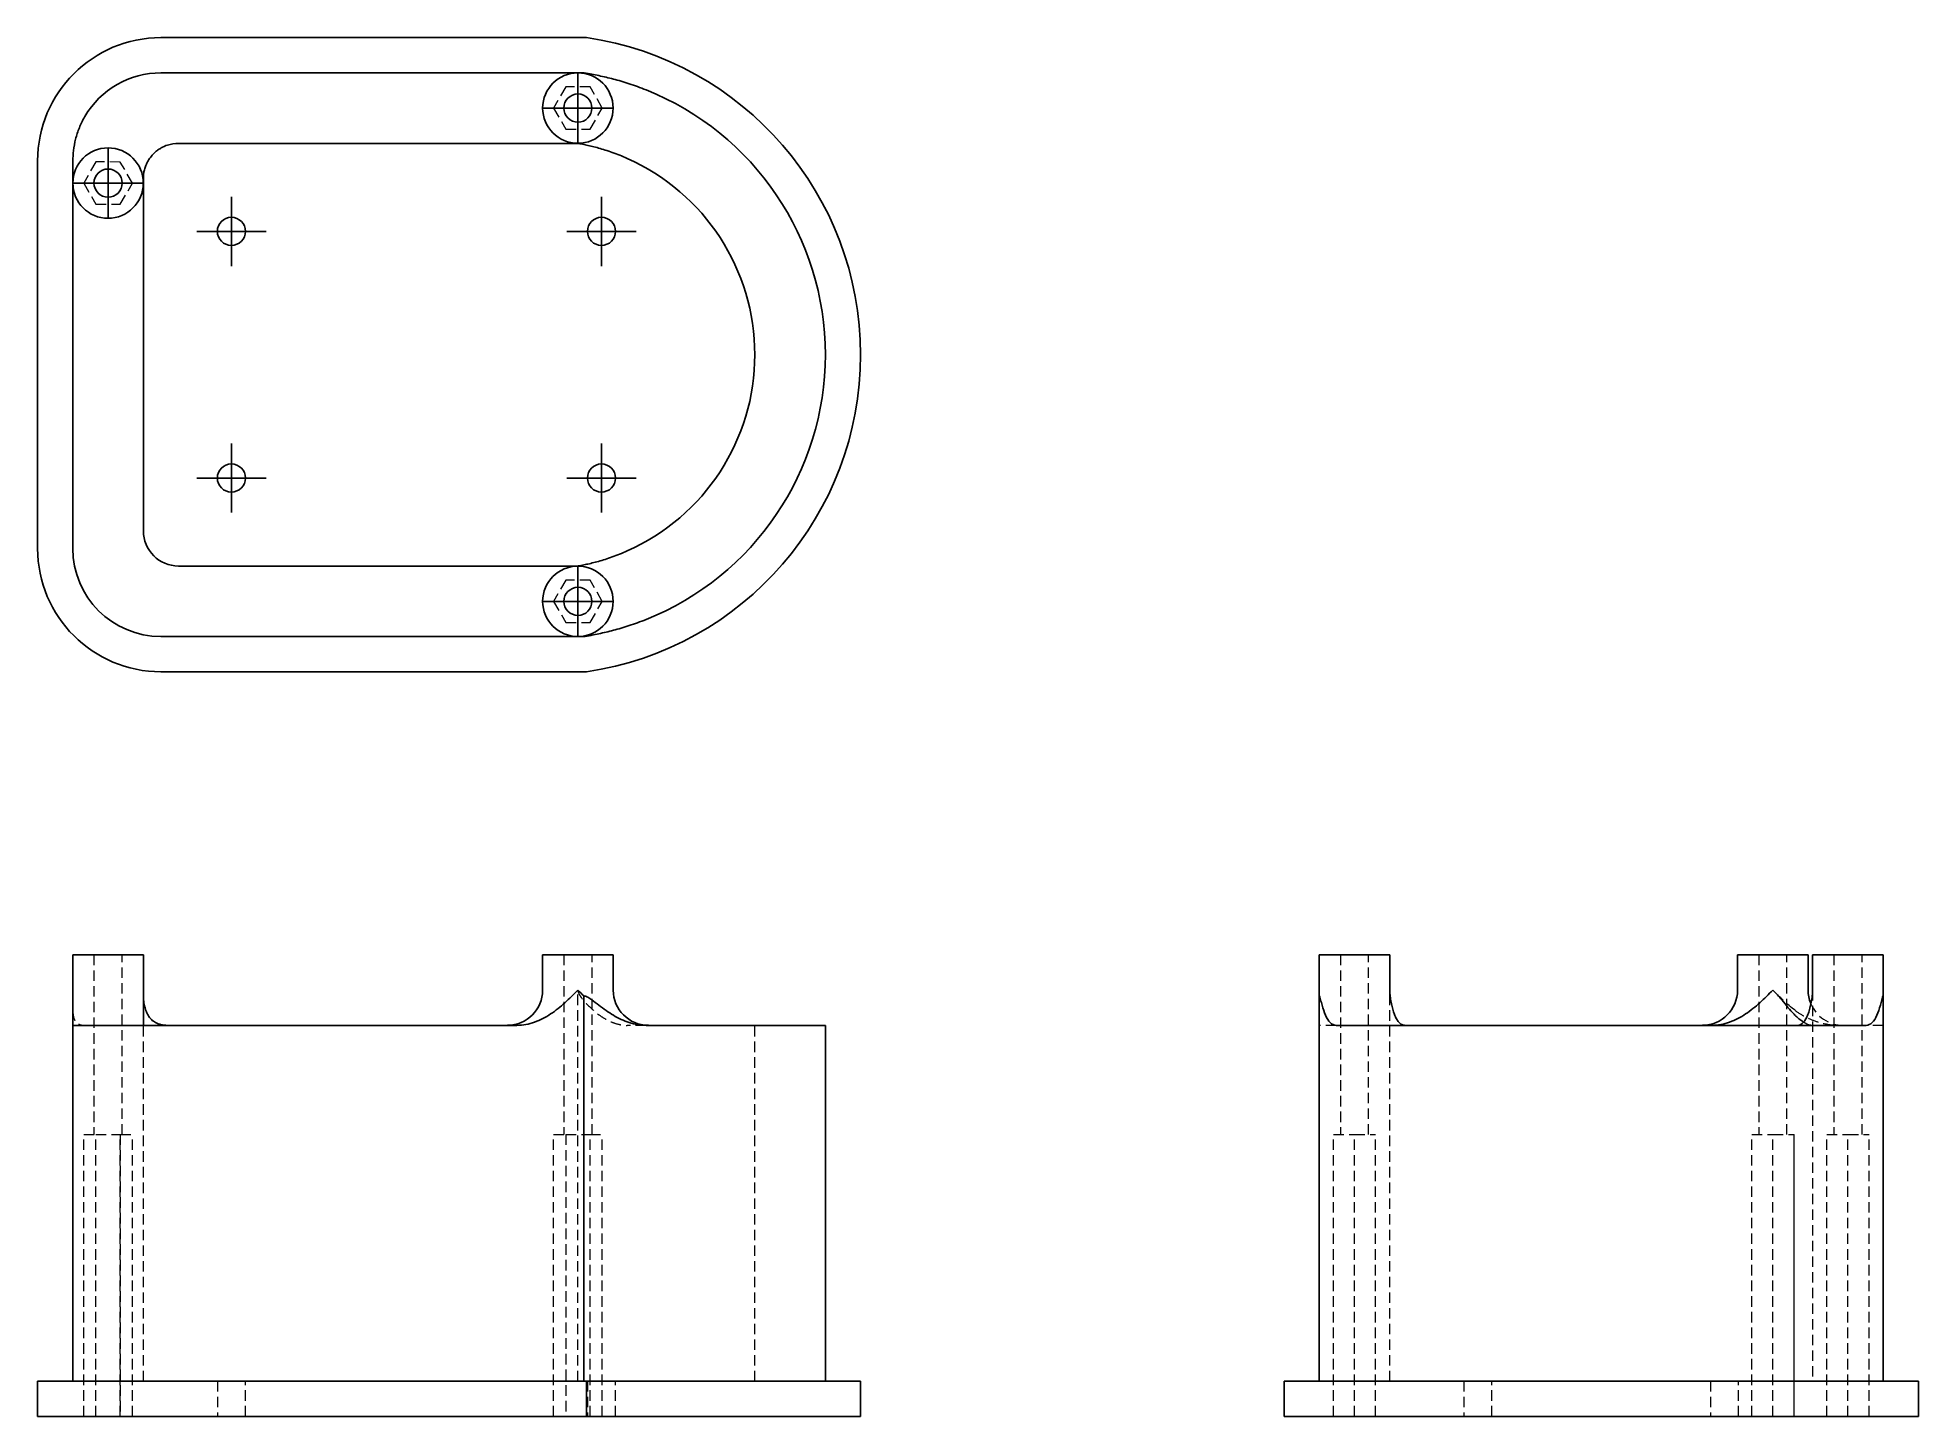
# Model space of a CAD drawing. Header units: millimetres. Extents: x 33 to 262, y 29 to 197.
import ezdxf

# ---------------------------------------------------------------- set-up
doc = ezdxf.new("R2010")
doc.units = ezdxf.units.MM
doc.linetypes.add('HIDDEN', pattern=[1.905, 1.27, -0.635])
doc.layers.add('10', color=7, linetype='Continuous')

# ---------------------------------------------------------------- blocks, each defined once
blk = doc.blocks.new('SW_CENTERMARKSYMBOL_0')
at = {"layer": '10', "color": 0}
for p, q in [((0, 2.5), (0, 4.21)), ((0, 0), (0, 2.5)), ((-2.5, 0), (-4.21, 0)), ((0, 0), (-2.5, 0)), ((0, 0), (0, -2.5)), ((0, 0), (2.5, 0)), ((2.5, 0), (4.21, 0)), ((0, -2.5), (0, -4.21))]:
    blk.add_line(p, q, dxfattribs=at)
blk = doc.blocks.new('SW_CENTERMARKSYMBOL_1')
at = {"layer": '10', "color": 0}
for p, q in [((0, 2.5), (0, 4.21)), ((0, 0), (0, 2.5)), ((-2.5, 0), (-4.21, 0)), ((0, 0), (-2.5, 0)), ((0, 0), (0, -2.5)), ((0, 0), (2.5, 0)), ((2.5, 0), (4.21, 0)), ((0, -2.5), (0, -4.21))]:
    blk.add_line(p, q, dxfattribs=at)
blk = doc.blocks.new('SW_CENTERMARKSYMBOL_2')
at = {"layer": '10', "color": 0}
for p, q in [((0, 2.5), (0, 4.21)), ((0, 0), (0, 2.5)), ((-2.5, 0), (-4.21, 0)), ((0, 0), (-2.5, 0)), ((0, 0), (0, -2.5)), ((0, 0), (2.5, 0)), ((2.5, 0), (4.21, 0)), ((0, -2.5), (0, -4.21))]:
    blk.add_line(p, q, dxfattribs=at)
blk = doc.blocks.new('SW_CENTERMARKSYMBOL_3')
at = {"layer": '10', "color": 0}
for p, q in [((0, 2.5), (0, 4.21)), ((0, 0), (0, 2.5)), ((-2.5, 0), (-4.21, 0)), ((0, 0), (-2.5, 0)), ((0, 0), (0, -2.5)), ((0, 0), (2.5, 0)), ((2.5, 0), (4.21, 0)), ((0, -2.5), (0, -4.21))]:
    blk.add_line(p, q, dxfattribs=at)
blk = doc.blocks.new('SW_CENTERMARKSYMBOL_4')
at = {"layer": '10', "color": 0}
for p, q in [((0, 2.5), (0, 4.21)), ((0, 0), (0, 2.5)), ((-2.5, 0), (-4.21, 0)), ((0, 0), (-2.5, 0)), ((0, 0), (0, -2.5)), ((0, 0), (2.5, 0)), ((2.5, 0), (4.21, 0)), ((0, -2.5), (0, -4.21))]:
    blk.add_line(p, q, dxfattribs=at)
blk = doc.blocks.new('SW_CENTERMARKSYMBOL_5')
at = {"layer": '10', "color": 0}
for p, q in [((0, 2.5), (0, 4.21)), ((0, 0), (0, 2.5)), ((-2.5, 0), (-4.21, 0)), ((0, 0), (-2.5, 0)), ((0, 0), (0, -2.5)), ((0, 0), (2.5, 0)), ((2.5, 0), (4.21, 0)), ((0, -2.5), (0, -4.21))]:
    blk.add_line(p, q, dxfattribs=at)
blk = doc.blocks.new('SW_CENTERMARKSYMBOL_6')
at = {"layer": '10', "color": 0}
for p, q in [((0, 2.5), (0, 4.21)), ((0, 0), (0, 2.5)), ((-2.5, 0), (-4.21, 0)), ((0, 0), (-2.5, 0)), ((0, 0), (0, -2.5)), ((0, 0), (2.5, 0)), ((2.5, 0), (4.21, 0)), ((0, -2.5), (0, -4.21))]:
    blk.add_line(p, q, dxfattribs=at)

msp = doc.modelspace()

# ---------------------------------------------------------------- linework, layer by layer
at = {"color": 7, "linetype": 'Continuous', "lineweight": 25}
for p, q in [((47.99, 196.54), (99.68, 196.54)), ((91.24, 192.26), (47.99, 192.26)), ((50.13, 183.69), (91.24, 183.69)), ((33, 134.45), (33, 181.55)), ((37.28, 171.44), (37.28, 134.45)), ((45.85, 136.59), (45.85, 171.44)), ((91.24, 132.31), (50.13, 132.31)), ((47.99, 123.74), (91.24, 123.74)), ((99.68, 119.46), (47.99, 119.46)), ((37.28, 85.05), (37.28, 80.77)), ((37.28, 85.05), (45.85, 85.05)), ((45.85, 80.77), (45.85, 85.05)), ((94.37, 85.05), (94.37, 80.77)), ((94.37, 85.05), (102.94, 85.05)), ((102.94, 80.77), (102.94, 85.05)), ((188.74, 85.05), (188.74, 80.77)), ((188.74, 85.05), (197.31, 85.05)), ((197.31, 80.77), (197.31, 85.05)), ((239.57, 85.05), (239.57, 80.77)), ((239.57, 85.05), (248.14, 85.05)), ((248.14, 80.77), (248.14, 85.05)), ((248.69, 85.05), (248.69, 80.77)), ((248.69, 85.05), (257.26, 85.05)), ((257.26, 80.77), (257.26, 85.05)), ((99.36, 80.07), (99.36, 33.23)), ((188.74, 80.07), (188.74, 33.23)), ((257.26, 33.23), (257.26, 80.07)), ((37.28, 33.23), (37.28, 76.48)), ((37.28, 76.48), (47.99, 76.48)), ((47.99, 76.48), (91.24, 76.48)), ((106.93, 76.48), (128.72, 76.48)), ((128.72, 33.23), (128.72, 76.48)), ((190.81, 76.48), (255.19, 76.48)), ((33, 33.23), (33, 28.95)), ((47.99, 33.23), (33, 33.23)), ((99.68, 33.23), (47.99, 33.23)), ((99.68, 33.23), (99.68, 28.95)), ((133, 33.23), (99.68, 33.23)), ((133, 28.95), (133, 33.23)), ((184.46, 33.23), (184.46, 28.95)), ((261.54, 33.23), (184.46, 33.23)), ((261.54, 33.23), (261.54, 28.95)), ((47.99, 28.95), (33, 28.95)), ((99.68, 28.95), (47.99, 28.95)), ((133, 28.95), (99.68, 28.95)), ((261.54, 28.95), (184.46, 28.95))]:
    msp.add_line(p, q, dxfattribs=at)
at = {"color": 7, "linetype": 'HIDDEN', "lineweight": 18}
for p, q in [((97.17, 190.55), (95.69, 187.98)), ((100.14, 190.55), (97.17, 190.55)), ((101.62, 187.98), (100.14, 190.55)), ((95.69, 187.98), (97.17, 185.41)), ((100.14, 185.41), (101.62, 187.98)), ((97.17, 185.41), (100.14, 185.41)), ((40.08, 181.43), (38.6, 178.86)), ((43.05, 181.42), (40.08, 181.43)), ((44.53, 178.85), (43.05, 181.42)), ((38.6, 178.86), (40.08, 176.29)), ((43.04, 176.29), (44.53, 178.85)), ((40.08, 176.29), (43.04, 176.29)), ((97.17, 130.59), (95.69, 128.02)), ((100.14, 130.59), (97.17, 130.59)), ((101.62, 128.02), (100.14, 130.59)), ((95.69, 128.02), (97.17, 125.45)), ((100.14, 125.45), (101.62, 128.02)), ((97.17, 125.45), (100.14, 125.45)), ((39.85, 85.05), (39.85, 63.21)), ((43.28, 63.21), (43.28, 85.05)), ((96.94, 85.05), (96.94, 63.21)), ((100.37, 63.21), (100.37, 85.05)), ((191.31, 85.05), (191.31, 63.21)), ((194.74, 63.21), (194.74, 85.05)), ((242.14, 85.05), (242.14, 63.21)), ((245.57, 63.21), (245.57, 85.05)), ((251.26, 85.05), (251.26, 63.21)), ((254.69, 63.21), (254.69, 85.05)), ((98.65, 33.23), (98.65, 80.77)), ((197.31, 33.23), (197.31, 80.77)), ((248.69, 80.77), (248.69, 33.23)), ((45.85, 33.23), (45.85, 76.48)), ((106.93, 76.48), (104.64, 76.48)), ((120.15, 33.23), (120.15, 76.48)), ((190.81, 76.48), (188.74, 76.48)), ((257.26, 76.48), (255.19, 76.48)), ((38.6, 63.21), (40.08, 63.21)), ((38.6, 28.95), (38.6, 63.21)), ((40.08, 63.21), (43.04, 63.21)), ((40.08, 28.95), (40.08, 63.21)), ((40.08, 28.95), (40.08, 63.21)), ((43.04, 28.95), (43.04, 63.21)), ((43.04, 63.21), (44.53, 63.21)), ((43.05, 63.21), (43.05, 28.95)), ((44.53, 28.95), (44.53, 63.21)), ((95.69, 63.21), (97.17, 63.21)), ((95.69, 28.95), (95.69, 63.21)), ((97.17, 63.21), (100.14, 63.21)), ((97.17, 63.21), (97.17, 28.95)), ((100.14, 63.21), (101.62, 63.21)), ((100.14, 28.95), (100.14, 63.21)), ((101.62, 28.95), (101.62, 63.21)), ((190.45, 63.21), (193.02, 63.21)), ((190.45, 28.95), (190.45, 63.21)), ((193.02, 63.21), (195.59, 63.21)), ((193.02, 28.95), (193.02, 63.21)), ((195.59, 28.95), (195.59, 63.21)), ((241.29, 63.21), (243.85, 63.21)), ((241.29, 28.95), (241.29, 63.21)), ((241.29, 28.95), (241.29, 63.21)), ((243.85, 63.21), (246.42, 63.21)), ((243.85, 28.95), (243.85, 63.21)), ((243.86, 28.95), (243.86, 63.21)), ((246.42, 63.21), (246.42, 28.95)), ((246.42, 63.21), (246.43, 63.21)), ((246.43, 28.95), (246.43, 63.21)), ((250.41, 63.21), (252.98, 63.21)), ((250.41, 28.95), (250.41, 63.21)), ((252.98, 63.21), (255.55, 63.21)), ((252.98, 28.95), (252.98, 63.21)), ((255.55, 28.95), (255.55, 63.21)), ((54.84, 33.23), (54.84, 28.95)), ((58.27, 28.95), (58.27, 33.23)), ((99.81, 33.23), (99.81, 28.95)), ((103.23, 28.95), (103.23, 33.23)), ((206.3, 33.23), (206.3, 28.95)), ((209.72, 28.95), (209.72, 33.23)), ((236.28, 33.23), (236.28, 28.95)), ((239.7, 28.95), (239.7, 33.23))]:
    msp.add_line(p, q, dxfattribs=at)
at = {"color": 7, "linetype": 'Continuous', "lineweight": 25}
for centre, radius in [((98.65, 187.98), 4.28), ((98.65, 187.98), 1.71), ((41.56, 178.86), 4.28), ((41.56, 178.86), 1.71), ((56.55, 172.99), 1.71), ((101.52, 172.99), 1.71), ((56.55, 143.01), 1.71), ((101.52, 143.01), 1.71), ((98.65, 128.02), 4.28), ((98.65, 128.02), 1.71)]:
    msp.add_circle(centre, radius, dxfattribs=at)
for centre, radius, start, end in [((47.99, 181.55), 14.99, 90, 180), ((94.05, 158), 38.95, 278.3119, 81.6881), ((47.99, 181.55), 10.71, 90, 149.7794), ((94.05, 158), 34.67, 291.806, 68.194), ((50.13, 179.41), 4.28, 90, 108.4007), ((94.05, 158), 26.1, 293.9469, 66.0531), ((50.13, 136.59), 4.28, 180, 270), ((47.99, 134.45), 14.99, 180, 270), ((47.99, 134.45), 10.71, 180, 270), ((90.09, 80.77), 4.28, 270, 0), ((107.22, 80.77), 4.28, 180, 270), ((235.29, 80.77), 4.28, 270, 0), ((252.42, 80.77), 4.28, 180, 202.0026)]:
    msp.add_arc(centre, radius, start, end, dxfattribs=at)
at = {"color": 7, "linetype": 'HIDDEN', "lineweight": 18}
msp.add_arc((252.42, 80.77), 4.28, 202.0026, 270, dxfattribs=at)
at = {"color": 7, "linetype": 'Continuous', "lineweight": 25}
for points, knots in [([(91.24, 192.26), (91.98, 192.26), (92.7, 192.26), (94.09, 192.26), (94.73, 192.26), (95.65, 192.26), (95.95, 192.26), (96.52, 192.26), (96.8, 192.26), (97.34, 192.26), (97.61, 192.26), (98.13, 192.26), (98.39, 192.26), (98.65, 192.26)], [0, 0, 0, 0, 0.25, 0.25, 0.5, 0.5, 0.625, 0.625, 0.75, 0.75, 0.875, 0.875, 1, 1, 1, 1]), ([(106.93, 190.19), (106.24, 190.46), (105.56, 190.71), (104.22, 191.15), (103.58, 191.34), (102.36, 191.66), (101.77, 191.8), (100.91, 191.98), (100.62, 192.04), (100.18, 192.12), (100.03, 192.15), (99.79, 192.19), (99.71, 192.2), (99.54, 192.23), (99.45, 192.24), (99.36, 192.26)], [0, 0, 0, 0, 0.25, 0.25, 0.5, 0.5, 0.75, 0.75, 0.875, 0.875, 0.9375, 0.9375, 0.96875, 0.96875, 1, 1, 1, 1]), ([(37.28, 181.55), (37.28, 181.96), (37.31, 182.38), (37.41, 183.27), (37.5, 183.74), (37.73, 184.66), (37.88, 185.13), (38.26, 186.05), (38.48, 186.5), (38.74, 186.94)], [0, 0, 0, 0, 0.25, 0.25, 0.5, 0.5, 0.75, 0.75, 1, 1, 1, 1]), ([(48.78, 183.48), (48.51, 183.39), (48.25, 183.27), (47.89, 183.06), (47.77, 182.99), (47.55, 182.83), (47.44, 182.75), (47.15, 182.5), (46.97, 182.31), (46.67, 181.94), (46.54, 181.76), (46.32, 181.38), (46.23, 181.2), (46.09, 180.83), (46.03, 180.66), (45.94, 180.3), (45.9, 180.13), (45.87, 179.87), (45.86, 179.78), (45.85, 179.6), (45.85, 179.51), (45.85, 179.41)], [0, 0, 0, 0, 0.125, 0.125, 0.1875, 0.1875, 0.25, 0.25, 0.375, 0.375, 0.5, 0.5, 0.625, 0.625, 0.75, 0.75, 0.875, 0.875, 0.9375, 0.9375, 1, 1, 1, 1]), ([(91.24, 183.69), (91.98, 183.69), (92.7, 183.69), (94.09, 183.69), (94.73, 183.69), (95.65, 183.69), (95.95, 183.69), (96.52, 183.69), (96.8, 183.69), (97.34, 183.69), (97.61, 183.69), (98.13, 183.69), (98.39, 183.69), (98.65, 183.69)], [0, 0, 0, 0, 0.25, 0.25, 0.5, 0.5, 0.625, 0.625, 0.75, 0.75, 0.875, 0.875, 1, 1, 1, 1]), ([(104.64, 181.86), (104.03, 182.13), (103.43, 182.37), (102.54, 182.69), (102.25, 182.78), (101.7, 182.96), (101.43, 183.04), (100.91, 183.19), (100.66, 183.25), (100.17, 183.38), (99.93, 183.43), (99.48, 183.53), (99.26, 183.58), (98.97, 183.64), (98.87, 183.65), (98.75, 183.68), (98.72, 183.68), (98.67, 183.69), (98.65, 183.69), (98.65, 183.69)], [0, 0, 0, 0, 0.25, 0.25, 0.375, 0.375, 0.5, 0.5, 0.625, 0.625, 0.75, 0.75, 0.875, 0.875, 0.9375, 0.9375, 0.96875, 0.96875, 1, 1, 1, 1]), ([(37.28, 171.44), (37.28, 172.18), (37.28, 172.9), (37.28, 174.29), (37.28, 174.94), (37.28, 175.85), (37.28, 176.15), (37.28, 176.72), (37.28, 177), (37.28, 177.55), (37.28, 177.81), (37.28, 178.34), (37.28, 178.6), (37.28, 178.86)], [0, 0, 0, 0, 0.25, 0.25, 0.5, 0.5, 0.625, 0.625, 0.75, 0.75, 0.875, 0.875, 1, 1, 1, 1]), ([(45.85, 171.44), (45.85, 172.18), (45.85, 172.9), (45.85, 174.29), (45.85, 174.94), (45.85, 175.85), (45.85, 176.15), (45.85, 176.72), (45.85, 177), (45.85, 177.55), (45.85, 177.81), (45.85, 178.34), (45.85, 178.6), (45.85, 178.86)], [0, 0, 0, 0, 0.25, 0.25, 0.5, 0.5, 0.625, 0.625, 0.75, 0.75, 0.875, 0.875, 1, 1, 1, 1]), ([(98.65, 132.31), (98.65, 132.31), (98.71, 132.32), (98.87, 132.34), (98.96, 132.36), (99.26, 132.42), (99.48, 132.47), (100.15, 132.62), (100.63, 132.73), (101.41, 132.95), (101.68, 133.04), (102.24, 133.21), (102.53, 133.31), (103.11, 133.52), (103.42, 133.63), (104.03, 133.88), (104.34, 134.01), (104.64, 134.14)], [0, 0, 0, 0, 0.0625, 0.0625, 0.125, 0.125, 0.25, 0.25, 0.5, 0.5, 0.625, 0.625, 0.75, 0.75, 0.875, 0.875, 1, 1, 1, 1]), ([(91.24, 132.31), (91.98, 132.31), (92.7, 132.31), (94.09, 132.31), (94.73, 132.31), (95.65, 132.31), (95.95, 132.31), (96.52, 132.31), (96.8, 132.31), (97.34, 132.31), (97.61, 132.31), (98.13, 132.31), (98.39, 132.31), (98.65, 132.31)], [0, 0, 0, 0, 0.25, 0.25, 0.5, 0.5, 0.625, 0.625, 0.75, 0.75, 0.875, 0.875, 1, 1, 1, 1]), ([(106.93, 125.81), (106.24, 125.54), (105.56, 125.29), (104.22, 124.85), (103.58, 124.66), (102.36, 124.34), (101.77, 124.2), (100.91, 124.02), (100.62, 123.96), (100.18, 123.88), (100.03, 123.85), (99.79, 123.81), (99.71, 123.8), (99.54, 123.77), (99.45, 123.76), (99.36, 123.74)], [0, 0, 0, 0, 0.25, 0.25, 0.5, 0.5, 0.75, 0.75, 0.875, 0.875, 0.9375, 0.9375, 0.96875, 0.96875, 1, 1, 1, 1]), ([(91.24, 123.74), (91.98, 123.74), (92.7, 123.74), (94.09, 123.74), (94.73, 123.74), (95.65, 123.74), (95.95, 123.74), (96.52, 123.74), (96.8, 123.74), (97.34, 123.74), (97.61, 123.74), (98.13, 123.74), (98.39, 123.74), (98.65, 123.74)], [0, 0, 0, 0, 0.25, 0.25, 0.5, 0.5, 0.625, 0.625, 0.75, 0.75, 0.875, 0.875, 1, 1, 1, 1]), ([(37.28, 76.48), (37.28, 76.48), (37.28, 76.63), (37.28, 77.12), (37.28, 77.46), (37.28, 78.07), (37.28, 78.29), (37.28, 78.75), (37.28, 78.99), (37.28, 79.48), (37.28, 79.74), (37.28, 80.25), (37.28, 80.51), (37.28, 80.77)], [0, 0, 0, 0, 0.25, 0.25, 0.5, 0.5, 0.625, 0.625, 0.75, 0.75, 0.875, 0.875, 1, 1, 1, 1]), ([(45.85, 76.48), (45.85, 76.48), (45.85, 76.63), (45.85, 77.12), (45.85, 77.46), (45.85, 78.07), (45.85, 78.29), (45.85, 78.75), (45.85, 78.99), (45.85, 79.48), (45.85, 79.74), (45.85, 80.25), (45.85, 80.51), (45.85, 80.77)], [0, 0, 0, 0, 0.25, 0.25, 0.5, 0.5, 0.625, 0.625, 0.75, 0.75, 0.875, 0.875, 1, 1, 1, 1]), ([(48.78, 76.48), (48.51, 76.48), (48.25, 76.51), (47.89, 76.59), (47.77, 76.63), (47.55, 76.71), (47.44, 76.76), (47.15, 76.92), (46.97, 77.05), (46.67, 77.35), (46.54, 77.52), (46.32, 77.89), (46.23, 78.08), (46.09, 78.49), (46.03, 78.7), (45.94, 79.12), (45.9, 79.34), (45.87, 79.68), (45.86, 79.79), (45.85, 80.01), (45.85, 80.11), (45.85, 80.21)], [0, 0, 0, 0, 0.125, 0.125, 0.1875, 0.1875, 0.25, 0.25, 0.375, 0.375, 0.5, 0.5, 0.625, 0.625, 0.75, 0.75, 0.875, 0.875, 0.9375, 0.9375, 1, 1, 1, 1]), ([(91.24, 76.48), (91.98, 76.48), (92.7, 76.63), (94.09, 77.12), (94.73, 77.46), (95.65, 78.07), (95.95, 78.29), (96.52, 78.75), (96.8, 78.99), (97.34, 79.48), (97.61, 79.74), (98.13, 80.25), (98.39, 80.51), (98.65, 80.77)], [0, 0, 0, 0, 0.25, 0.25, 0.5, 0.5, 0.625, 0.625, 0.75, 0.75, 0.875, 0.875, 1, 1, 1, 1]), ([(106.93, 76.48), (106.24, 76.48), (105.56, 76.61), (104.22, 77.04), (103.58, 77.34), (102.36, 78.07), (101.77, 78.49), (100.91, 79.15), (100.62, 79.38), (100.18, 79.7), (100.03, 79.8), (99.79, 79.94), (99.71, 79.98), (99.54, 80.04), (99.45, 80.06), (99.36, 80.07)], [0, 0, 0, 0, 0.25, 0.25, 0.5, 0.5, 0.75, 0.75, 0.875, 0.875, 0.9375, 0.9375, 0.96875, 0.96875, 1, 1, 1, 1]), ([(190.81, 76.48), (190.54, 76.48), (190.29, 76.61), (189.85, 77.04), (189.66, 77.34), (189.34, 78.07), (189.2, 78.49), (189.02, 79.15), (188.96, 79.38), (188.88, 79.7), (188.85, 79.8), (188.81, 79.94), (188.8, 79.98), (188.77, 80.04), (188.76, 80.06), (188.74, 80.07)], [0, 0, 0, 0, 0.25, 0.25, 0.5, 0.5, 0.75, 0.75, 0.875, 0.875, 0.9375, 0.9375, 0.96875, 0.96875, 1, 1, 1, 1]), ([(197.31, 80.77), (197.31, 80.6), (197.32, 80.44), (197.34, 80.14), (197.36, 80), (197.42, 79.6), (197.47, 79.35), (197.62, 78.64), (197.73, 78.2), (197.95, 77.62), (198.04, 77.44), (198.21, 77.12), (198.31, 76.98), (198.52, 76.74), (198.63, 76.65), (198.88, 76.52), (199.01, 76.48), (199.14, 76.48)], [0, 0, 0, 0, 0.0625, 0.0625, 0.125, 0.125, 0.25, 0.25, 0.5, 0.5, 0.625, 0.625, 0.75, 0.75, 0.875, 0.875, 1, 1, 1, 1]), ([(236.44, 76.48), (237.18, 76.48), (237.9, 76.63), (239.29, 77.12), (239.94, 77.46), (240.85, 78.07), (241.15, 78.29), (241.72, 78.75), (242, 78.99), (242.55, 79.48), (242.81, 79.74), (243.34, 80.25), (243.6, 80.51), (243.86, 80.77)], [0, 0, 0, 0, 0.25, 0.25, 0.5, 0.5, 0.625, 0.625, 0.75, 0.75, 0.875, 0.875, 1, 1, 1, 1]), ([(247.59, 76.88), (247.52, 76.92), (247.31, 77.05), (246.9, 77.39), (246.34, 77.92), (245.68, 78.65), (245.04, 79.48), (244.6, 79.99), (244.41, 80.21)], [0, 0, 0, 0, 0.075555, 0.21738, 0.363236, 0.591125, 0.824767, 1, 1, 1, 1]), ([(246.86, 76.48), (247.13, 76.48), (247.37, 76.62), (247.69, 76.97), (247.78, 77.11), (247.96, 77.43), (248.04, 77.61), (248.19, 77.99), (248.25, 78.2), (248.38, 78.64), (248.43, 78.87), (248.53, 79.35), (248.58, 79.6), (248.64, 79.99), (248.65, 80.13), (248.68, 80.36), (248.68, 80.43), (248.69, 80.6), (248.69, 80.68), (248.69, 80.77)], [0, 0, 0, 0, 0.25, 0.25, 0.375, 0.375, 0.5, 0.5, 0.625, 0.625, 0.75, 0.75, 0.875, 0.875, 0.9375, 0.9375, 0.96875, 0.96875, 1, 1, 1, 1]), ([(255.19, 76.48), (255.46, 76.48), (255.71, 76.61), (256.15, 77.04), (256.34, 77.34), (256.66, 78.07), (256.8, 78.49), (256.98, 79.15), (257.04, 79.38), (257.12, 79.7), (257.15, 79.8), (257.19, 79.94), (257.2, 79.98), (257.23, 80.04), (257.24, 80.06), (257.26, 80.07)], [0, 0, 0, 0, 0.25, 0.25, 0.5, 0.5, 0.75, 0.75, 0.875, 0.875, 0.9375, 0.9375, 0.96875, 0.96875, 1, 1, 1, 1])]:
    msp.add_open_spline(points, degree=3, knots=knots, dxfattribs=at)
for points in [[(98.65, 192.26), (98.88, 192.26), (99.12, 192.26), (99.36, 192.26)], [(37.28, 181.55), (37.28, 180.58), (37.28, 179.72), (37.28, 178.86)], [(45.85, 179.41), (45.85, 179.22), (45.85, 179.04), (45.85, 178.86)], [(98.65, 123.74), (98.88, 123.74), (99.12, 123.74), (99.36, 123.74)], [(98.65, 80.77), (98.88, 80.54), (99.12, 80.3), (99.36, 80.07)], [(188.74, 80.77), (188.74, 80.54), (188.74, 80.3), (188.74, 80.07)], [(244.41, 80.21), (244.22, 80.4), (244.04, 80.59), (243.86, 80.77)], [(257.26, 80.77), (257.26, 80.54), (257.26, 80.3), (257.26, 80.07)]]:
    msp.add_open_spline(points, degree=3, dxfattribs=at)
at = {"color": 7, "linetype": 'HIDDEN', "lineweight": 18}
for points, knots in [([(98.65, 80.77), (98.65, 80.6), (98.71, 80.44), (98.87, 80.14), (98.96, 80), (99.26, 79.6), (99.48, 79.35), (100.15, 78.64), (100.63, 78.2), (101.41, 77.62), (101.68, 77.44), (102.24, 77.12), (102.53, 76.98), (103.11, 76.74), (103.42, 76.65), (104.03, 76.52), (104.34, 76.48), (104.64, 76.48)], [0, 0, 0, 0, 0.0625, 0.0625, 0.125, 0.125, 0.25, 0.25, 0.5, 0.5, 0.625, 0.625, 0.75, 0.75, 0.875, 0.875, 1, 1, 1, 1]), ([(37.28, 78.31), (37.28, 78), (37.31, 77.74), (37.41, 77.28), (37.5, 77.09), (37.73, 76.79), (37.88, 76.68), (38.26, 76.52), (38.48, 76.48), (38.74, 76.48)], [0, 0, 0, 0, 0.25, 0.25, 0.5, 0.5, 0.75, 0.75, 1, 1, 1, 1]), ([(246.55, 78.31), (246.96, 78), (247.38, 77.74), (248.27, 77.28), (248.74, 77.09), (249.66, 76.79), (250.13, 76.68), (251.05, 76.52), (251.5, 76.48), (251.94, 76.48)], [0, 0, 0, 0, 0.25, 0.25, 0.5, 0.5, 0.75, 0.75, 1, 1, 1, 1]), ([(248.48, 76.48), (248.34, 76.5), (248.11, 76.53), (247.74, 76.78), (247.59, 76.88)], [0, 0, 0, 0, 0.605209, 1, 1, 1, 1])]:
    msp.add_open_spline(points, degree=3, knots=knots, dxfattribs=at)
msp.add_open_spline([(246.55, 78.31), (245.58, 79.04), (244.72, 79.91), (243.86, 80.77)], degree=3, dxfattribs=at)

# ---------------------------------------------------------------- block references
at = {"layer": '10'}
for name, p in [('SW_CENTERMARKSYMBOL_0', (98.65, 187.98)), ('SW_CENTERMARKSYMBOL_2', (41.56, 178.86)), ('SW_CENTERMARKSYMBOL_3', (56.55, 172.99)), ('SW_CENTERMARKSYMBOL_4', (101.52, 172.99)), ('SW_CENTERMARKSYMBOL_5', (56.55, 143.01)), ('SW_CENTERMARKSYMBOL_6', (101.52, 143.01)), ('SW_CENTERMARKSYMBOL_1', (98.65, 128.02))]:
    msp.add_blockref(name, p, dxfattribs=at)

doc.saveas('drawing.dxf')
